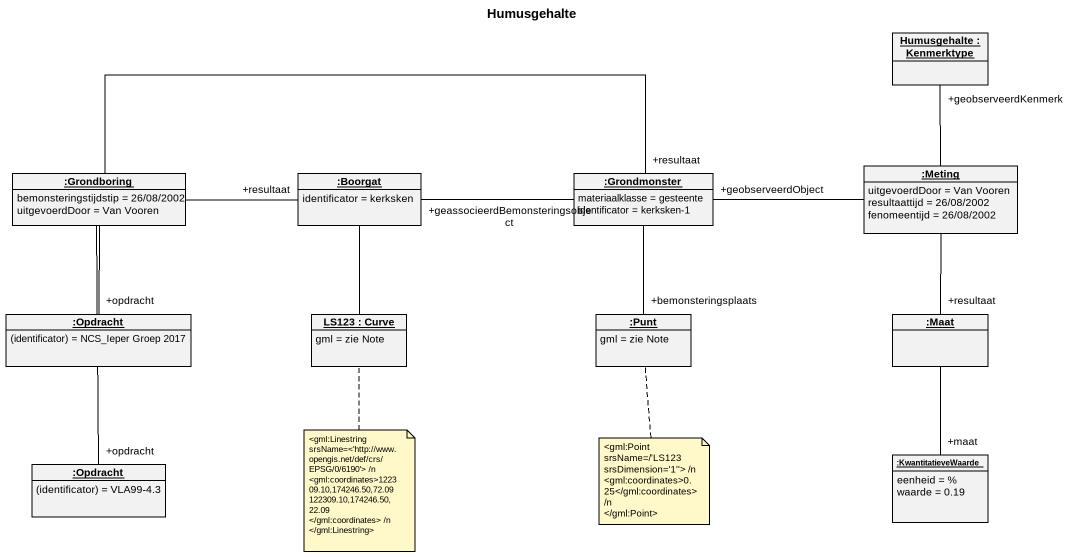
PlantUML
@startuml
title Humusgehalte
hide circle
hide empty members
object "Humusgehalte : Kenmerktype" as Humusgehalte
object ":Meting" as Meting {
  uitgevoerdDoor = Van Vooren
  resultaattijd = 26/08/2002
  fenomeentijd = 26/08/2002
}
object ":Grondboring" as Grondboring {
  bemonsteringstijdstip = 26/08/2002
  uitgevoerdDoor = Van Vooren
}
object ":Boorgat" as Boorgat {
  identificator = kerksken
}
object ":Grondmonster" as Grondmonster {
  materiaalklasse = gesteente
  identificator = kerksken-1
}
object ":Opdracht" as Opdracht {
  (identificator) = NCS_Ieper Groep 2017
}
object "LS123 : Curve" as LS123 {
  gml = zie Note
}
object ":Punt" as Punt {
  gml = zie Note
}
object ":Maat" as Maat
object ":Opdracht" as Opdracht_2 {
  (identificator) = VLA99-4.3
}
object ":KwantitatieveWaarde" as KwantitatieveWaarde {
  eenheid = %
  waarde = 0.19
}
Meting -up- "+geobserveerdKenmerk" Humusgehalte
Meting -left- "+geobserveerdObject" Grondmonster
Meting -- "+resultaat" Maat
Grondboring -right- "+resultaat" Boorgat
Grondboring -right- "+resultaat" Grondmonster
Grondboring -- "+opdracht" Opdracht
Grondboring -- "+opdracht" Opdracht_2
Boorgat -- LS123
Grondmonster -left- "+geassocieerdBemonsteringsobject" Boorgat
Grondmonster -- "+bemonsteringsplaats" Punt
Maat -- "+maat" KwantitatieveWaarde
note bottom of LS123 : <gml:Linestring srsName=<'http://www.opengis.net/def/crs/EPSG/0/6190'> /n <gml:coordinates>122309.10,174246.50,72.09 122309.10,174246.50,22.09 </gml:coordinates> /n </gml:Linestring>
note bottom of Punt
  <gml:Point srsName=/'LS123 srsDimension='1''> /n
  <gml:coordinates>0.25</gml:coordinates> /n
  </gml:Point>
end note
@enduml
